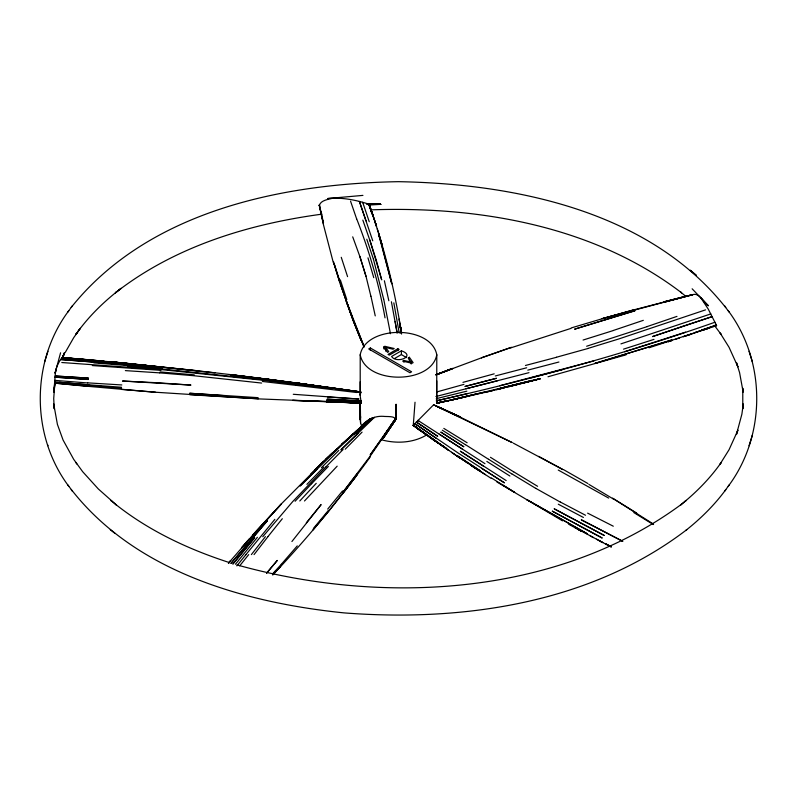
<?xml version="1.0" encoding="UTF-8"?>
<svg xmlns="http://www.w3.org/2000/svg" width="797" height="797" viewBox="0 0 797 797"><rect width="100%" height="100%" fill="white"/><g stroke="black" fill="none" stroke-linecap="round" stroke-linejoin="round"><path stroke-width="1.2" d="M53.847 391.885L55.421 372.747L56.816 366.54L59.755 360.772L62.355 357.584L65.882 357.833M362.097 426.973L360.603 423.327L360.204 419.591L360.204 402.704M440.572 402.326L436.676 403.113L436.427 399.855M436.547 401.857L436.706 403.272L448.621 400.642L436.706 403.162L436.736 380.876M360.204 395.143L360.204 381.803M464.691 396.986L456.641 398.879A464.79 268.35 0 0 1 444.567 401.519L448.591 400.592L436.706 403.133L436.796 354.785C431.147 324.947 365.853 324.947 360.204 354.785L360.204 395.78L361.2 402.973L327.109 401.877M394.973 420.178L382.281 438.629L395.84 419.292L396.089 404.348L395.78 418.823L370.575 455.605L343.148 491.928L357.106 473.886M396.089 404.348L395.84 419.142M54.923 382.142L53.718 398.5L54.216 408.761L53.718 403.93L57.404 424.363L63.073 440.034L73.683 459.321L82.669 471.694L98.3 488.94L116.442 505.029L110.803 500.416L111.859 501.273M429.424 437.035L413.264 425.488L415.028 402.236M360.174 395.053L360.702 393.17M54.216 388.239L54.893 382.311M53.877 391.965L55.113 382.859M436.796 354.785C431.147 384.622 365.853 384.612 360.204 354.785M360.174 402.306L360.204 419.591L360.692 416.791M68.791 310.72C30.764 361.36 30.774 435.67 68.791 486.309M728.209 486.309C766.236 435.67 766.226 361.36 728.209 310.72M55.541 371.711L55.113 373.106L56.069 368.971M55.113 373.106L60.562 352.802M47.959 351.278L44.652 361.768M749.041 445.762L752.348 435.262M62.475 358.62L64.587 352.762L62.266 357.893M65.424 352.135L73.683 337.709L80.248 328.344L75.825 334.481C88.278 316.738 103.969 301.465 121.144 288.325L115.416 292.818L116.442 292.011M418.564 429.294L421.254 431.277L413.294 425.289L433.608 404.806L460.327 416.98M393.977 422.151L395.621 419.66L383.148 438.3M383.487 437.254L394.913 420.109C396.697 415.596 386.296 416.851 383.297 416.333C374.092 415.755 365.624 420.168 360.085 427.67M383.237 436.786L395.561 418.555L370.177 454.948L383.237 436.826M382.769 438.519L395.342 419.929M382.739 438.499L393.08 423.346M393.26 422.171L394.047 420.537M386.684 431.605L388.099 429.563M390.221 426.505L394.475 420.398M390.052 426.813L391.437 424.831M71.212 307.403C148.122 211.255 281.441 183.669 398.5 181.676C517.143 183.778 653.749 212.072 729.255 312.185M75.825 334.481L76.881 333.016M685.699 530.513C700.702 518.648 714.471 505.089 725.788 489.637M67.745 312.185L72.268 305.928M724.732 491.101L729.255 484.845M370.456 456.611C340.558 498.195 307.811 537.716 272.723 575.026M342.899 493.393L356.897 475.122L328.165 511.833L312.992 529.995M254.054 554.592L268.041 536.54M291.911 541.522L321.131 504.601L306.337 522.792M251.384 554.592L265.411 536.63M239.678 565.86L248.694 554.602M236.868 565.88L245.845 554.712M245.815 554.732L274.826 519.365M267.981 536.57L282.317 518.717M235.434 564.256L257.391 537.288M232.963 563.937L254.671 537.646L232.963 563.957M327.697 509.104L342.531 490.962M228.47 563.24L230.642 560.6L228.42 563.23M230.951 563.33L267.364 520.74L231.05 563.21M262.751 536.73L292.748 501.542L326.093 466.743M313.36 528.491L328.474 510.299M266.596 573.173L277.266 560.45L266.596 573.153M228.659 562.951L257.272 530.035L281.261 504.093L241.979 547.439M241.63 547.669L249.222 538.931M245.476 543.315L247.359 541.113M281.291 564.316L297.271 545.905M253.057 534.608L280.952 504.272L323.672 461.413M272.694 574.129L275.892 570.612M272.494 573.989L281.291 564.346M304.484 500.984L337.171 466.165M273.351 574.049L280.644 566.189L278.96 568.002M273.072 574.338L277.276 569.805M299.802 500.964L316.24 483.331M295.099 501.253L311.667 483.649M311.597 483.689L328.344 466.434M306.925 484.347L323.801 467.132M345.221 449.189L362.067 432.133M326.063 466.723L343.118 449.508M317.076 468.935L300.08 486.011L334.63 451.939L370.575 418.714L352.623 435.052M319.189 465.757L310.611 474.245M314.855 469.981L323.612 461.523M319.278 465.777L321.45 463.635M321.45 467.64L338.785 450.474M358.222 432.92L340.917 449.926L374.381 417.339L373.424 418.246M325.873 459.391L328.135 457.269L315.094 469.802L332.748 452.786L323.861 461.274M341.783 444.347L369.559 419.302L353.181 434.086L355.532 431.944M371.223 418.624L371.691 418.176L354.386 434.245M325.873 459.321L330.327 455.037M328.075 457.269L332.588 452.945M332.558 452.965L337.081 448.711M356.269 433.548L373.026 417.728L372.279 418.415M343.925 442.365L341.634 444.507L353.151 433.887M330.297 455.127L332.558 453.035M341.664 444.596L330.327 455.137L341.634 444.577A435.74 251.573 0 0 1 348.498 438.25M346.306 440.163L350.919 435.959M367.198 421.304L364.817 423.546L369.559 419.302M348.538 438.091L364.847 423.456L357.793 429.742M355.472 431.795L357.823 429.693M360.085 427.78L362.466 425.688M367.168 421.503L369.489 419.302L367.138 421.414M685.141 501.273L686.197 500.416L680.558 505.029C695.891 492.745 709.878 478.658 721.175 462.559L720.119 464.023L729.036 449.757L737.922 430.191L736.438 434.475L741.887 414.171L743.282 403.93L742.784 408.761L742.784 388.239L743.153 391.885M686.725 529.706C590.298 603.518 462.17 622.078 343.856 612.873C242.418 602.472 131.186 570.453 67.745 484.845M115.416 292.818C174.453 246.592 248.604 224.017 322.038 214.144M681.584 504.182C556.914 596.365 382.291 605.521 236.898 564.884M427.282 434.554C413.743 443.032 396.298 443.919 381.165 439.705M414.689 424.592L413.264 425.488M370.356 347.99L368.722 348.937L409.957 372.747L411.591 371.8L370.356 347.99L370.356 350.441M383.795 348.867L383.795 346.984L384.911 346.346L394.166 348.508L392.961 349.206L385.688 347.432L385.688 351.188M397.852 348.737L388.039 354.406L389.305 355.133L399.118 349.475L397.852 348.737L397.852 350.62M401.409 350.8L391.596 356.458C396.438 364.179 416.512 356.06 401.409 350.8L401.409 354.545L394.545 358.511M411.192 362.167L403.92 360.433L402.714 361.131L411.999 363.273L413.115 362.625L409.369 357.285L408.164 357.983L411.192 362.167L411.192 364.04M413.294 425.289L426.704 435.102M693.659 294.382C700.284 293.356 703.602 303.258 708.294 305.699L692.135 288.793M436.009 374.779L481.468 357.833M436.178 374.66L452.367 368.453L436.617 374.451M435.869 374.998L452.029 368.832L436.348 374.789M436.876 374.421L452.676 368.453M481.438 357.853L511.435 347.333L481.717 357.694M702.167 330.436L716.563 325.594L713.464 326.561L716.533 325.465L708.264 309.116L700.962 298.028M647.124 326.581L676.972 316.389M705.973 329.101L709.748 327.846L649.077 347.761M613.441 330.436L643.318 320.334M467.749 393.499L436.517 400.801C530.623 379.482 623.902 354.306 714.959 322.237L714.52 322.377M647.154 326.631L586.632 346.237M687.124 335.437L683.348 336.693L694.675 332.937M510.817 347.861L570.841 328.434M687.124 335.547L690.899 334.302M620.933 343.876L710.834 313.918M685.579 332.15L624.709 351.746M705.544 309.864L618.422 339.074L587.837 348.468M623.503 349.156L653.968 339.392M675.726 339.163L679.542 337.958M583.075 340.04L613.471 330.496M571.22 327.936L601.645 318.91M626.043 354.834L547.997 376.762M601.954 318.73L692.523 294.661L633.037 310.083M556.545 357.215L587.867 348.528M437.224 391.815L463.944 384.393M499.609 385.758L593.845 360.911M462.957 382.361L494.19 373.833M528.401 381.713L540.167 378.645L448.591 400.702M512.521 385.698L508.556 386.744L540.197 378.804M665.146 302.023L693.589 294.492M525.462 365.474L556.545 357.285M495.276 375.965L526.668 367.776M527.783 370.137L558.926 362.017M531.22 377.798L562.423 369.649M540.167 378.754L516.516 384.752M496.641 389.653L504.591 387.701L484.686 392.473L492.646 390.6M512.551 385.758L516.486 384.742M663.781 301.874L686.625 296.016M435.929 396.498L528.989 372.657M465.866 388.757L497.477 380.737M663.652 301.914L692.454 294.691M437.135 398.45L436.268 398.659L466.853 391.158M504.591 387.601L508.586 386.655M524.436 382.68L528.401 381.753M476.606 393.957L436.706 403.272M484.596 392.104L460.606 397.623M464.661 397.065L452.616 399.695L456.641 398.879M472.671 395.163L484.715 392.423M496.641 389.544L500.636 388.637M452.646 399.755L472.711 395.212M436.676 403.113L440.542 402.236M460.666 397.803L456.641 398.699L468.716 396.119M436.676 402.933L444.537 401.22M331.542 198.533C327.318 199.479 320.245 200.764 319.368 205.596M362.934 195.385L327.756 198.533C341.793 197.178 355.87 199.917 369.15 204.271L380.667 204.341L368.463 205.078M371.532 209.83C479.316 206.144 594.104 225.969 681.584 292.818L680.558 292.011L685.141 295.767M371.571 211.315L374.012 218.796L369.18 204.251L380.667 204.341L366.68 204.341M369.18 204.251L380.667 204.341L369.21 204.271L369.957 206.413L369.24 204.321L380.667 204.341L369.24 204.321L369.987 206.463M353.738 402.804L361.2 402.973L327.019 401.897M326.959 401.857L361.29 402.844L258.288 398.889M358.909 402.615L292.529 400.393L333.325 402.007M327.019 401.927L358.471 402.784M345.49 402.096L357.006 402.575M353.888 402.465L356.179 402.555M335.766 402.096L358.401 402.764M327.328 401.608L333.305 401.847M339.283 402.077L352.433 402.595M352.184 402.126L357.036 402.336L352.105 402.096M327.447 401.319L332.279 401.519M326.989 399.805L361.2 401.25M87.74 382.859L121.831 384.951M224.146 395.621L189.656 393.26L258.138 397.663M327.477 397.016L359.029 399.038L293.276 394.286M189.716 394.724L258.198 398.799L155.574 392.244L87.59 386.306M92.322 365.564L160.954 370.336M125.358 370.615L159.659 372.866M61.797 362.525L161.392 369.619L263.179 380.269M62.325 358.142L61.827 358.102C141.039 364.189 220.062 372.627 298.785 383.307L231.698 374.749M70.156 358.371L78.734 359.039L62.355 357.554L82.978 359.268M87.56 384.722L121.552 387.262M93.777 362.864L162.259 368.363M94.803 361.38L61.239 358.77L163.156 367.487L129.014 364.259M54.953 380.378L87.74 382.968M70.126 358.212L62.515 357.604L78.644 358.949M79.79 359.118L87.281 359.746A424.074 343.348 12.7 0 1 100.093 360.822M127.62 366.172L161.821 368.941M74.43 358.55L95.819 360.533M91.545 360.184L104.367 361.18M117.179 362.436L100.093 360.892M159.719 372.866L193.84 375.726L261.635 383.058M121.513 389.424L155.574 392.244M59.386 382.361L87.56 384.752L54.923 381.863M78.734 358.889L87.252 359.626M160.127 371.92L194.269 374.869M108.641 361.649L121.423 362.804M95.291 360.842L163.554 367.188M112.915 362.077L125.727 363.293M121.453 362.894L129.971 363.631M64.766 383.716L69.648 384.164M73.314 384.493L78.196 384.951M83.077 385.399L86.734 385.738M125.667 363.293L147.027 365.395M161.861 368.951L263.618 379.77M86.594 386.037L54.923 383.148L87.68 386.366M57.454 383.008L62.325 383.487M197.955 370.774L112.845 361.968L215.07 372.866M262.412 381.464L296.185 385.379M230.522 375.457L263.986 379.372M296.215 385.359L356.707 392.513M263.209 380.219L330.635 388.398M263.588 379.751L330.984 388.099M231.329 374.849L264.793 378.914M233.322 375.068L239.299 375.815M240.485 375.965L251.234 377.3M370.485 419.63L369.459 419.431M258.377 378.276L264.365 379.023M273.989 380.179L265.57 379.073M265.57 379.143L276.081 380.548L271.867 379.99M253.625 377.609L264.375 378.993M282.347 381.255L265.531 379.013L299.124 383.536L278.163 380.836L282.377 381.414M298.068 383.287L360.812 391.945M296.026 383.218L303.368 384.204M301.246 384.034L305.46 384.602L301.246 383.995L305.44 384.612L303.338 384.293M331.353 387.88L360.324 391.875M307.542 384.792L311.727 385.379M313.819 385.678L315.901 385.967M325.306 387.302L328.444 387.78M307.542 384.901L310.681 385.34M319.458 386.435L323.054 386.953M320.085 386.595L322.187 386.973M325.335 387.432L327.408 387.731M342.013 389.803L344.095 390.112M342.142 389.773L344.513 390.122M351.626 390.938L298.815 383.327L351.338 390.879M336.802 389.026L338.894 389.344M229.436 562.582C188.67 549.422 149.089 530.971 115.416 504.182M319.986 206.094L319.278 205.397M437.473 406.51L460.606 417.14L433.917 404.916M435.869 405.932L512.152 442.554L460.815 417.449M439.735 407.705L459.421 416.861M587.628 513.138L613.292 526.209M611.13 546.991L574.806 527.544M599.633 540.984L602.791 542.598L596.505 539.22M513.258 443.112L563.001 469.612L538.652 456.372M577.905 529.258L568.65 524.237M560.291 502.01L585.516 515.251M558.279 504.202L583.414 517.462M590.288 535.913L593.386 537.596M558.249 470.051L608.679 498.095M535.733 488.332L560.261 502.06M562.513 520.839L496.85 481.936M563.479 469.602L587.867 483.51M401.409 354.545L406.39 357.604M588.893 484.387L613.292 498.972M513.637 471.784L537.596 486.3M511.774 473.817L535.704 488.352M502.827 485.094L514.683 492.377L491.311 477.911M633.844 512.591L653.281 524.546M443.819 428.397L467.132 442.753M418.744 420.896L417.817 420.328L484.965 463.665M612.544 498.185L636.693 513.089M612.883 498.414L653.59 524.167M442.305 430.211L465.428 444.706M474.095 467.261L462.708 459.749M479.734 471.017L471.186 465.468L485.463 474.643M490.444 457.289L513.607 471.834M488.621 459.301L511.744 473.876M465.458 444.646L488.591 459.321M486.828 461.413L509.891 476.018M483.171 465.986L460.327 451.192L506.175 480.561M481.498 468.277L504.441 482.843L458.743 453.423L414.819 423.596L436.328 438.41M429.394 437.055L459.919 457.966L457.07 456.073M474.066 467.311L491.091 478.32M439.237 434.126L462.031 448.89M445.931 448.532L448.741 450.365L445.931 448.422M454.29 454.25L457.139 456.073M457.07 456.143L459.889 457.986M465.528 461.632L468.377 463.525M471.216 465.348L476.915 469.134M451.5 452.278L454.35 454.18M459.919 457.857L462.678 459.879M413.264 425.349L421.254 431.207M440.512 444.367L446.051 448.173L413.394 425.2L440.482 444.457M437.663 442.644L429.424 436.856L443.142 446.529M415.895 427.331L418.624 429.264M429.453 436.985L418.564 429.155M434.933 440.681L437.663 442.614M432.153 438.968L434.873 440.9M110.275 529.706L115.107 533.502M701.021 298.108L708.294 305.699M714.331 325.345L721.175 334.481L720.119 333.016L729.036 347.273L737.922 366.849L736.438 362.555L739.596 372.677L743.123 391.965M385.688 347.432L388.717 351.656L387.511 352.354L383.795 346.984M724.732 305.928L725.788 307.403M75.825 462.559L76.881 464.023M71.212 489.637L72.268 491.101M715.477 323.971L716.563 325.594M363.97 346.994L353.39 321.032L340.219 283.682L353.39 321.032L346.366 301.963M363.87 346.077L346.087 300.449L333.485 261.645M364.189 346.765L353.181 319.727M370.695 208.983L372.528 214.014L369.15 204.271M346.087 300.449L353.181 319.766M356.677 218.866C369.19 250.916 378.983 283.971 385.031 317.854M352.712 236.848L359.865 256.495L365.992 276.26L370.884 296.175M368.931 204.251L372.119 213.706L368.931 204.251L370.456 208.704M368.842 204.48L372.03 213.975M362.834 220.102L369.738 239.967M372.468 213.975L373.335 216.475L371.661 211.404M362.864 202.817L362.685 202.289L369.24 221.735M350.55 201.173L356.618 218.836M366.022 220.869L359.397 201.422L372.747 240.804M373.265 216.336L375.776 224.037L374.879 221.516C386.864 258.158 395.701 295.826 401.598 333.923M366.799 239.23L373.394 259.155M340.329 279.886L346.805 299.602M341.255 257.301L347.572 276.639M381.105 241.551L378.127 231.509M752.348 361.768L749.041 351.278M374.102 218.926L376.553 226.517M359.895 256.514L365.992 276.26M374.102 218.856L374.879 221.377M375.716 223.897L376.493 226.418M377.26 228.898L378.037 231.419M379.611 236.55L378.844 234.029L379.551 236.51M380.299 239.05L381.813 244.041M47.681 444.846L47.959 445.762M367.975 257.849L373.763 277.675M381.066 241.501L381.783 243.982M333.305 262.572L323.273 224.037M373.424 259.174L383.606 298.985M319.866 207.13L323.522 222.861M384.383 280.763L388.836 300.748M370.944 296.205L375.248 315.891M399.895 324L400.791 328.922M383.676 299.014L390.47 333.714M391.407 301.764L397.155 333.116L395.153 321.45M393.828 302.84L399.227 333.086M400.323 326.501L400.791 329.022L399.058 319.089M400.014 324.04L401.469 333.176L400.453 326.541M400.821 329.012L401.22 331.492M401.16 331.492L401.429 333.146M401.349 333.704L399.735 323.771L401.18 333.136M360.314 402.495L360.603 423.327M409.369 357.285L409.369 361.041M403.92 360.433L403.92 362.306M384.911 346.346L384.911 349.156M360.204 402.605L360.204 419.591M64.587 352.762L62.355 357.694L65.882 357.943L62.415 357.554L64.587 352.762L62.385 357.534L64.587 352.762M395.78 419.431L383.427 438.041L395.78 419.431M716.254 325.126L702.047 329.978L716.254 325.126M682.63 326.411L652.544 336.573L712.199 316.608L682.63 326.411M702.137 330.207L694.615 332.728L705.913 328.992L702.137 330.207M671.981 340.498L668.145 341.754L671.921 340.468M671.771 339.98L594.931 363.392L671.771 339.98M604.863 319.876L574.587 329.171L634.99 310.74L604.863 319.876M632.669 310.153L602.143 318.69L632.609 310.182M496.362 378.306L464.91 386.485L496.392 378.316M532.237 380.398L500.536 388.259L532.237 380.398M361.29 402.057L326.89 400.891L361.29 402.057M361.26 401.718L326.959 400.363L361.26 401.718M356.657 402.545L345.709 402.087L356.657 402.545M156.72 382.719L122.479 381.036L190.961 385.081L156.72 382.719M353.699 400.542L327.079 399.177L361.131 400.971L353.699 400.542M63.501 376.513L55.142 376.015L88.517 378.127L63.501 376.513M88.238 379.462L55.083 377.16L88.238 379.462M94.275 362.077L60.652 359.537L128.546 364.847L94.275 362.077M121.453 388.278L54.893 382.45L121.453 388.348M286.591 381.982L283.403 381.574L286.551 381.962M332 387.83L298.447 383.257L360.862 392.054L331.97 387.85M299.184 383.716L296.006 383.277L299.184 383.716M329.031 387.81L325.445 387.292L329.041 387.81M315.931 386.097L313.829 385.788L315.901 386.077M339.761 389.384L336.195 388.856L339.761 389.404M360.852 392.313L353.719 391.247L360.852 392.313M606.597 532.894L581.272 519.803L622.836 541.372L606.597 532.924M611.249 546.712L605.979 543.972L611.219 546.732M604.246 535.464L554.284 508.865L604.246 535.464M602.054 537.945L552.361 511.196L602.054 537.945M580.963 530.961L577.875 529.318L580.933 530.981M587.409 533.86L526.608 499.54L587.409 533.86M463.764 446.709L440.791 432.084L463.724 446.718M416.891 422.36L416.273 421.972L437.722 436.288L416.891 422.36M479.924 470.619L457.259 455.715L479.924 470.619M445.961 448.332L440.422 444.557L445.961 448.332M696.189 275.294L690.401 270.313L696.189 275.294M361.071 340.229L353.848 322.127L361.041 340.219M376.214 259.932L369.798 239.967L381.693 279.857L376.214 259.932M339.831 282.536L333.863 263.219L339.831 282.576M381.444 243.752L378.465 233.74L391.785 283.822L381.444 243.752M323.273 223.499L319.218 205.068L323.273 223.499"/></g></svg>
